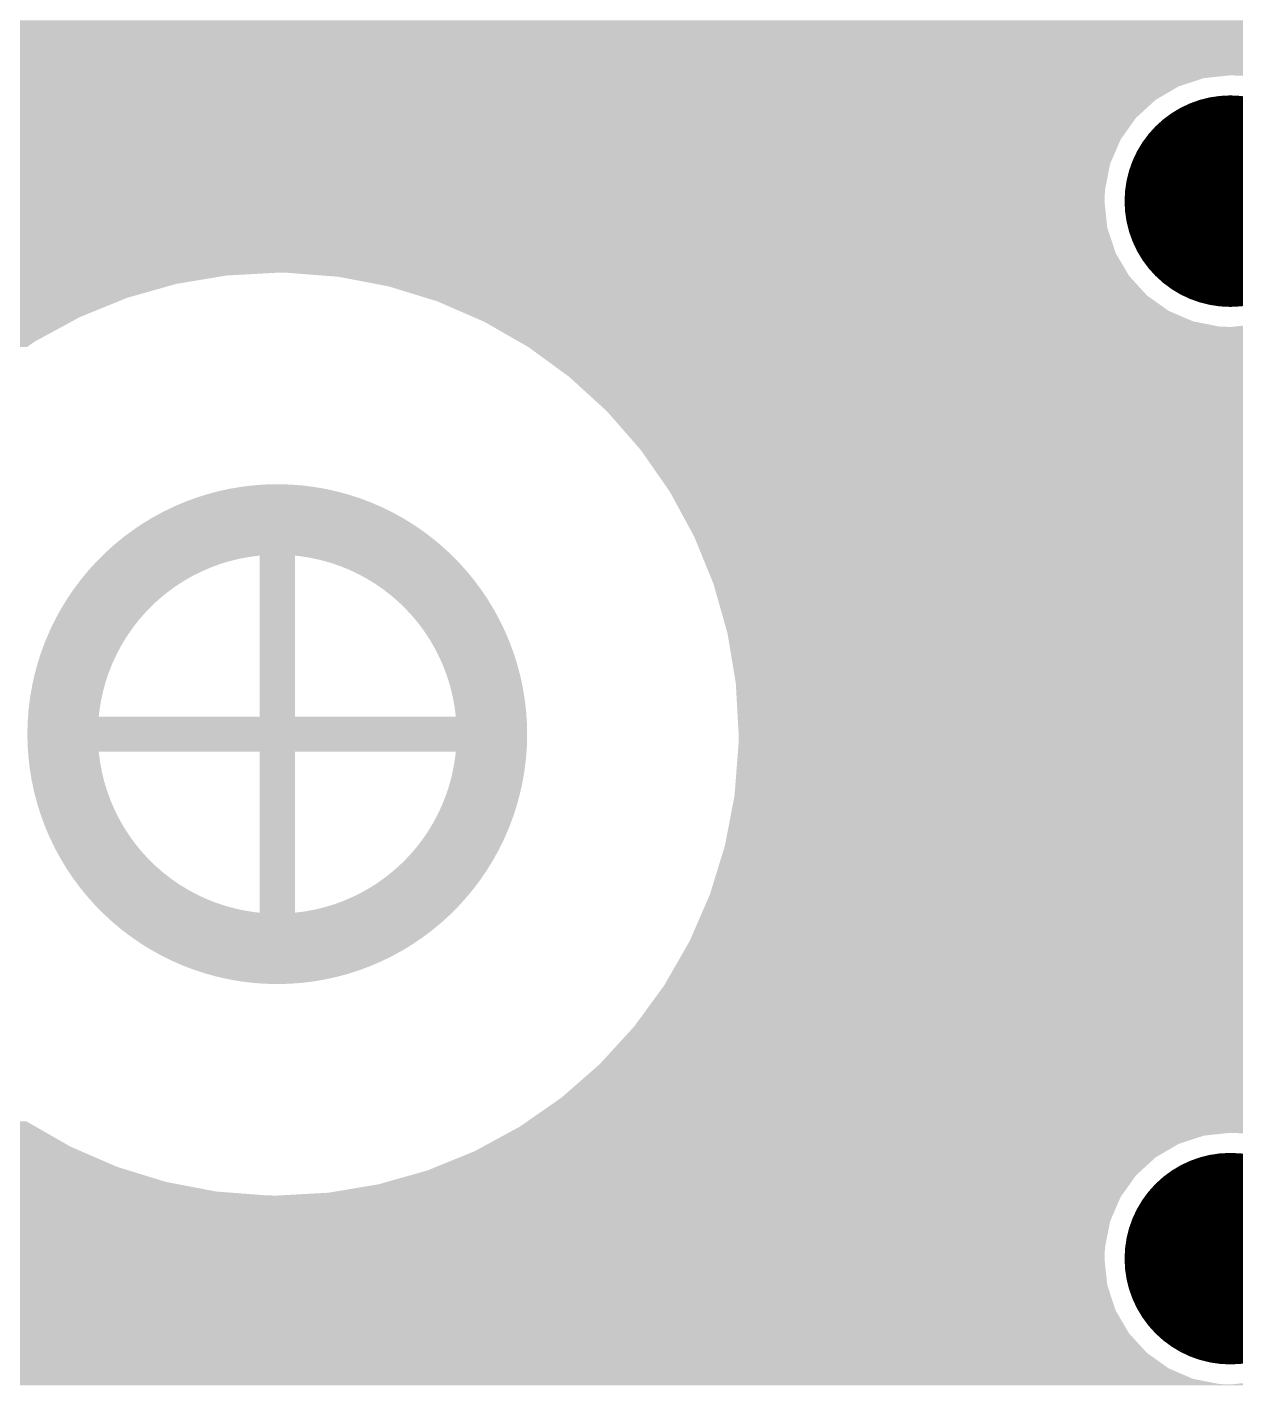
# Model space of a CAD drawing. Extents: x 295 to 953, y 10 to 290.
# Drawn here: x 522.25 to 529.44, y 192.32 to 200.39 of the extents above; entities that cross this region are included whole.
import ezdxf

# ---------------------------------------------------------------- set-up
doc = ezdxf.new("R2010")
doc.units = 0
doc.header["$LTSCALE"] = 5
doc.header["$MEASUREMENT"] = 0
doc.layers.get('0').update_dxf_attribs({"linetype": 'CONTINUOUS', "lineweight": 25})

msp = doc.modelspace()

# ---------------------------------------------------------------- linework, layer by layer
at = {"const_width": 0.6286}
for points in [[(529.0896, 199.3557, 1), (529.7183, 199.3557, 1)], [(529.0896, 193.0692, 1), (529.7183, 193.0692, 1)]]:
    msp.add_lwpolyline(points, format="xyb", close=True, dxfattribs=at)
for points in [[(509.0415, 200.3501), (509.178, 200.43), (553.9288, 200.3501), (553.9025, 200.43)], [(508.9057, 200.3055), (509.0415, 200.3501), (553.9434, 200.3055), (553.9288, 200.3501)], [(504.2747, 200.169), (504.2747, 200.284), (554.0233, 200.169), (553.956, 200.284)], [(508.734, 200.284), (508.8912, 200.3007), (553.956, 200.284), (553.9462, 200.3007)], [(508.8912, 200.3007), (508.9057, 200.3055), (553.9462, 200.3007), (553.9434, 200.3055)], [(504.2747, 200.1038), (504.2747, 200.169), (554.083, 200.1038), (554.0233, 200.169)], [(514.617, 200.1009), (514.5511, 200.1038), (529.3766, 200.1009), (529.404, 200.1038)], [(514.6872, 200.0871), (514.617, 200.1009), (529.2467, 200.0871), (529.3766, 200.1009)], [(514.7721, 200.0704), (514.6872, 200.0871), (529.1959, 200.0704), (529.2467, 200.0871)], [(529.4699, 200.1009), (529.404, 200.1038), (554.0857, 200.1009), (554.083, 200.1038)], [(514.8482, 200.0377), (514.7721, 200.0704), (529.0965, 200.0377), (529.1959, 200.0704)], [(514.9174, 200.0079), (514.8482, 200.0377), (529.0457, 200.0079), (529.0965, 200.0377)], [(514.988, 199.9578), (514.9174, 200.0079), (528.96, 199.9578), (529.0457, 200.0079)], [(515.0464, 199.9163), (514.988, 199.9578), (528.9147, 199.9163), (528.96, 199.9578)], [(515.1062, 199.851), (515.0464, 199.9163), (528.8433, 199.851), (528.9147, 199.9163)], [(515.1532, 199.7997), (515.1062, 199.851), (528.8069, 199.7997), (528.8433, 199.851)], [(515.1986, 199.722), (515.1532, 199.7997), (528.7517, 199.722), (528.8069, 199.7997)], [(515.233, 199.6632), (515.1986, 199.722), (528.7264, 199.6632), (528.7517, 199.722)], [(515.2615, 199.5767), (515.233, 199.6632), (528.6893, 199.5767), (528.7264, 199.6632)], [(515.2824, 199.5129), (515.2615, 199.5767), (528.6767, 199.5129), (528.6893, 199.5767)], [(515.2922, 199.4216), (515.2824, 199.5129), (528.6588, 199.4216), (528.6767, 199.5129)], [(515.2992, 199.3557), (515.2922, 199.4216), (528.6559, 199.3557), (528.6588, 199.4216)], [(515.2963, 199.2898), (515.2992, 199.3557), (528.6629, 199.2898), (528.6559, 199.3557)], [(515.2783, 199.1984), (515.2963, 199.2898), (528.6726, 199.1984), (528.6629, 199.2898)], [(515.2658, 199.1346), (515.2783, 199.1984), (528.6936, 199.1346), (528.6726, 199.1984)], [(515.2286, 199.0482), (515.2658, 199.1346), (528.722, 199.0482), (528.6936, 199.1346)], [(515.2033, 198.9893), (515.2286, 199.0482), (528.7565, 198.9893), (528.722, 199.0482)], [(515.1614, 198.9303), (515.2033, 198.9893), (528.791, 198.9303), (528.7565, 198.9893)], [(515.1139, 198.8635), (515.1495, 198.9135), (523.1361, 198.8635), (523.4351, 198.9135)], [(515.1495, 198.9135), (515.1614, 198.9303), (523.4351, 198.9135), (523.7377, 198.9303)], [(523.8002, 198.9296), (523.7377, 198.9303), (528.7914, 198.9296), (528.791, 198.9303)], [(524.029, 198.9117), (523.8002, 198.9296), (528.8019, 198.9117), (528.7914, 198.9296)], [(524.1025, 198.9059), (524.029, 198.9117), (528.8072, 198.9059), (528.8019, 198.9117)], [(524.4002, 198.8491), (524.1025, 198.9059), (528.8592, 198.8491), (528.8072, 198.9059)], [(515.0247, 198.7808), (515.1117, 198.8604), (522.8444, 198.7808), (523.1251, 198.8604)], [(515.1117, 198.8604), (515.1139, 198.8635), (523.1251, 198.8604), (523.1361, 198.8635)], [(524.5755, 198.795), (524.4002, 198.8491), (528.9087, 198.795), (528.8592, 198.8491)], [(524.6899, 198.7597), (524.5755, 198.795), (528.9584, 198.7597), (528.9087, 198.795)], [(514.8586, 198.6737), (514.9951, 198.7536), (522.5818, 198.6737), (522.7778, 198.7536)], [(514.9951, 198.7536), (515.0247, 198.7808), (522.7778, 198.7536), (522.8444, 198.7808)], [(524.8195, 198.7034), (524.6899, 198.7597), (529.0376, 198.7034), (528.9584, 198.7597)], [(514.7083, 198.6243), (514.8362, 198.6663), (522.4863, 198.6243), (522.5637, 198.6663)], [(514.8362, 198.6663), (514.8586, 198.6737), (522.5637, 198.6663), (522.5818, 198.6737)], [(524.9632, 198.641), (524.8195, 198.7034), (529.1829, 198.641), (529.0376, 198.7034)], [(524.968, 198.639), (524.9632, 198.641), (529.1933, 198.639), (529.1829, 198.641)], [(525.0176, 198.6105), (524.968, 198.639), (529.3381, 198.6105), (529.1933, 198.639)], [(510.2108, 198.5217), (510.0608, 198.6076), (522.2973, 198.5217), (522.4555, 198.6076)], [(514.5511, 198.6076), (514.7083, 198.6243), (522.4555, 198.6076), (522.4863, 198.6243)], [(525.0227, 198.6076), (525.0176, 198.6105), (529.404, 198.6076), (529.3381, 198.6105)], [(525.2234, 198.4926), (525.0227, 198.6076), (535.1638, 198.4926), (535.0965, 198.6076)], [(529.404, 198.6076), (529.5612, 198.6243), (535.0965, 198.6076), (535.0867, 198.6243)], [(510.2691, 198.4882), (510.2108, 198.5217), (522.2493, 198.4882), (522.2973, 198.5217)], [(525.231, 198.4882), (525.2234, 198.4926), (535.1678, 198.4882), (535.1638, 198.4926)], [(525.3847, 198.3759), (525.231, 198.4882), (535.2706, 198.3759), (535.1678, 198.4882)], [(525.4758, 198.3094), (525.3847, 198.3759), (535.3643, 198.3094), (535.2706, 198.3759)], [(525.5031, 198.2843), (525.4758, 198.3094), (535.3995, 198.2843), (535.3643, 198.3094)], [(525.5713, 198.2219), (525.5031, 198.2843), (535.5448, 198.2219), (535.3995, 198.2843)], [(525.6046, 198.1914), (525.5713, 198.2219), (535.7, 198.1914), (535.5448, 198.2219)], [(525.6078, 198.1885), (525.6046, 198.1914), (535.7659, 198.1885), (535.7, 198.1914)], [(525.6993, 198.1047), (525.6078, 198.1885), (550.6523, 198.1047), (550.6032, 198.1885)], [(525.7266, 198.0735), (525.6993, 198.1047), (550.6705, 198.0735), (550.6523, 198.1047)], [(525.8286, 197.9568), (525.7266, 198.0735), (550.7773, 197.9568), (550.6705, 198.0735)], [(525.8989, 197.8765), (525.8286, 197.9568), (550.8904, 197.8765), (550.7773, 197.9568)], [(525.9068, 197.8652), (525.8989, 197.8765), (550.9062, 197.8652), (550.8904, 197.8765)], [(525.9502, 197.8028), (525.9068, 197.8652), (551.0515, 197.8028), (550.9062, 197.8652)], [(525.9715, 197.7723), (525.9502, 197.8028), (551.2067, 197.7723), (551.0515, 197.8028)], [(525.9735, 197.7694), (525.9715, 197.7723), (551.2726, 197.7694), (551.2067, 197.7723)], [(526.0247, 197.6959), (525.9735, 197.7694), (554.3005, 197.6959), (554.3587, 197.7694)], [(523.5267, 197.6579), (523.5892, 197.6654), (523.9472, 197.6579), (523.8879, 197.6654)], [(523.5892, 197.6654), (523.5968, 197.6663), (523.8879, 197.6654), (523.8762, 197.6663)], [(523.5968, 197.6663), (523.6606, 197.6709), (523.8762, 197.6663), (523.8175, 197.6709)], [(523.6606, 197.6709), (523.6672, 197.6713), (523.8175, 197.6709), (523.8019, 197.6713)], [(523.6672, 197.6713), (523.7365, 197.673), (523.8019, 197.6713), (523.747, 197.673)], [(523.7365, 197.673), (523.7377, 197.673), (523.747, 197.673), (523.7377, 197.673)], [(526.0721, 197.6277), (526.0247, 197.6959), (554.2685, 197.6277), (554.3005, 197.6959)], [(523.1866, 197.567), (523.2446, 197.5886), (524.2884, 197.567), (524.2315, 197.5886)], [(523.2446, 197.5886), (523.2527, 197.5916), (524.2315, 197.5886), (524.2221, 197.5916)], [(523.2527, 197.5916), (523.3118, 197.6104), (524.2221, 197.5916), (524.1643, 197.6104)], [(523.3118, 197.6104), (523.32, 197.6131), (524.1643, 197.6104), (524.1548, 197.6131)], [(523.32, 197.6131), (523.3799, 197.6291), (524.1548, 197.6131), (524.0963, 197.6291)], [(523.3799, 197.6291), (523.3882, 197.6313), (524.0963, 197.6291), (524.0865, 197.6313)], [(523.3882, 197.6313), (523.449, 197.6445), (524.0865, 197.6313), (524.0274, 197.6445)], [(523.449, 197.6445), (523.4571, 197.6463), (524.0274, 197.6445), (524.0172, 197.6463)], [(523.4571, 197.6463), (523.5188, 197.6566), (524.0172, 197.6463), (523.9579, 197.6566)], [(523.5188, 197.6566), (523.5267, 197.6579), (523.9579, 197.6566), (523.9472, 197.6579)], [(526.1064, 197.5647), (526.0721, 197.6277), (554.2389, 197.5647), (554.2685, 197.6277)], [(522.9962, 197.4747), (523.0504, 197.5042), (524.4789, 197.4747), (524.4255, 197.5042)], [(523.0504, 197.5042), (523.0582, 197.5085), (524.4255, 197.5042), (524.4169, 197.5085)], [(523.0582, 197.5085), (523.1138, 197.5354), (524.4169, 197.5085), (524.3622, 197.5354)], [(523.1138, 197.5354), (523.1217, 197.5393), (524.3622, 197.5354), (524.3533, 197.5393)], [(523.1217, 197.5393), (523.1785, 197.5635), (524.3533, 197.5393), (524.2974, 197.5635)], [(523.1785, 197.5635), (523.1866, 197.567), (524.2974, 197.5635), (524.2884, 197.567)], [(526.1834, 197.4228), (526.1064, 197.5647), (554.209, 197.4228), (554.2389, 197.5647)], [(522.8774, 197.3986), (522.9285, 197.4331), (524.5977, 197.3986), (524.5473, 197.4331)], [(522.9285, 197.4331), (522.9359, 197.4381), (524.5473, 197.4331), (524.5392, 197.4381)], [(522.9359, 197.4381), (522.9886, 197.4701), (524.5392, 197.4381), (524.4872, 197.4701)], [(522.9886, 197.4701), (522.9962, 197.4747), (524.4872, 197.4701), (524.4789, 197.4747)], [(526.2148, 197.365), (526.1834, 197.4228), (554.2063, 197.365), (554.209, 197.4228)], [(522.7664, 197.3115), (522.8139, 197.3506), (524.7088, 197.3115), (524.6618, 197.3506)], [(522.8139, 197.3506), (522.8209, 197.3563), (524.6618, 197.3506), (524.6543, 197.3563)], [(522.8209, 197.3563), (522.8702, 197.3932), (524.6543, 197.3563), (524.6056, 197.3932)], [(522.8702, 197.3932), (522.8774, 197.3986), (524.6056, 197.3932), (524.5977, 197.3986)], [(526.2168, 197.3613), (526.2148, 197.365), (554.2063, 197.3613), (554.2063, 197.365)], [(526.3312, 197.0806), (526.2168, 197.3613), (554.2063, 197.0806), (554.2063, 197.3613)], [(522.6987, 197.2487), (522.7077, 197.2577), (524.7769, 197.2487), (524.768, 197.2577)], [(522.7077, 197.2577), (522.7141, 197.2641), (524.768, 197.2577), (524.7611, 197.2641)], [(522.7141, 197.2641), (522.7597, 197.3054), (524.7611, 197.2641), (524.716, 197.3054)], [(522.7597, 197.3054), (522.7664, 197.3115), (524.716, 197.3054), (524.7088, 197.3115)], [(522.6166, 197.1621), (522.6313, 197.1783), (523.3058, 197.1621), (523.3434, 197.1783)], [(522.6313, 197.1783), (522.6501, 197.1989), (523.3434, 197.1783), (523.3995, 197.1989)], [(522.6501, 197.1989), (522.6641, 197.2143), (523.3995, 197.1989), (523.4503, 197.2143)], [(522.6641, 197.2143), (522.6661, 197.2162), (523.4503, 197.2143), (523.4567, 197.2162)], [(522.6661, 197.2162), (522.6803, 197.2303), (523.4567, 197.2162), (523.5148, 197.2303)], [(522.6803, 197.2303), (522.6911, 197.2412), (523.5148, 197.2303), (523.5736, 197.2412)], [(522.6911, 197.2412), (522.6987, 197.2487), (523.5736, 197.2412), (523.633, 197.2487)], [(523.633, 196.2921), (523.633, 197.2487), (523.8425, 196.2921), (523.8425, 197.2487)], [(523.8726, 197.2453), (523.8425, 197.2487), (524.7803, 197.2453), (524.7769, 197.2487)], [(523.9317, 197.2361), (523.8726, 197.2453), (524.7894, 197.2361), (524.7803, 197.2453)], [(523.9901, 197.2236), (523.9317, 197.2361), (524.8018, 197.2236), (524.7894, 197.2361)], [(524.0478, 197.2078), (523.9901, 197.2236), (524.8175, 197.2078), (524.8018, 197.2236)], [(524.0486, 197.2076), (524.0478, 197.2078), (524.8177, 197.2076), (524.8175, 197.2078)], [(524.1045, 197.1888), (524.0486, 197.2076), (524.8346, 197.1888), (524.8177, 197.2076)], [(524.1601, 197.1667), (524.1045, 197.1888), (524.8545, 197.1667), (524.8346, 197.1888)], [(522.54, 197.0658), (522.5644, 197.0983), (523.1328, 197.0658), (523.183, 197.0983)], [(522.5644, 197.0983), (522.5715, 197.1078), (523.183, 197.0983), (523.1996, 197.1078)], [(522.5715, 197.1078), (522.5883, 197.128), (523.1996, 197.1078), (523.235, 197.128)], [(522.5883, 197.128), (522.6104, 197.1547), (523.235, 197.128), (523.2885, 197.1547)], [(522.6104, 197.1547), (522.6166, 197.1621), (523.2885, 197.1547), (523.3058, 197.1621)], [(524.185, 197.1551), (524.1601, 197.1667), (524.8649, 197.1551), (524.8545, 197.1667)], [(524.2143, 197.1415), (524.185, 197.1551), (524.8761, 197.1415), (524.8649, 197.1551)], [(524.267, 197.1133), (524.2143, 197.1415), (524.8992, 197.1133), (524.8761, 197.1415)], [(524.288, 197.1005), (524.267, 197.1133), (524.9096, 197.1005), (524.8992, 197.1133)], [(524.3181, 197.0822), (524.288, 197.1005), (524.9232, 197.0822), (524.9096, 197.1005)], [(522.4895, 196.993), (522.515, 197.0305), (523.0388, 196.993), (523.0846, 197.0305)], [(522.515, 197.0305), (522.5291, 197.0514), (523.0846, 197.0305), (523.1131, 197.0514)], [(522.5291, 197.0514), (522.54, 197.0658), (523.1131, 197.0514), (523.1328, 197.0658)], [(524.3673, 197.0483), (524.3181, 197.0822), (524.9484, 197.0483), (524.9232, 197.0822)], [(524.373, 197.0438), (524.3673, 197.0483), (524.9517, 197.0438), (524.9484, 197.0483)], [(524.4146, 197.0116), (524.373, 197.0438), (524.9733, 197.0116), (524.9517, 197.0438)], [(526.414, 196.789), (526.3312, 197.0806), (554.2063, 196.789), (554.2063, 197.0806)], [(522.4397, 196.9093), (522.4526, 196.9328), (522.9526, 196.9093), (522.9755, 196.9328)], [(522.4526, 196.9328), (522.4644, 196.9521), (522.9755, 196.9328), (522.9943, 196.9521)], [(522.4644, 196.9521), (522.4892, 196.9926), (522.9943, 196.9521), (523.0383, 196.9926)], [(522.4892, 196.9926), (522.4895, 196.993), (523.0383, 196.9926), (523.0388, 196.993)], [(524.445, 196.9852), (524.4146, 197.0116), (524.991, 196.9852), (524.9733, 197.0116)], [(524.4597, 196.9724), (524.445, 196.9852), (524.9987, 196.9724), (524.991, 196.9852)], [(524.5026, 196.9307), (524.4597, 196.9724), (525.0239, 196.9307), (524.9987, 196.9724)], [(522.3923, 196.8169), (522.4153, 196.8641), (522.8768, 196.8169), (522.9134, 196.8641)], [(522.4153, 196.8641), (522.4187, 196.8709), (522.9134, 196.8641), (522.9193, 196.8709)], [(522.4187, 196.8709), (522.4397, 196.9093), (522.9193, 196.8709), (522.9526, 196.9093)], [(524.508, 196.9248), (524.5026, 196.9307), (525.0275, 196.9248), (525.0239, 196.9307)], [(524.543, 196.8867), (524.508, 196.9248), (525.0481, 196.8867), (525.0275, 196.9248)], [(524.5627, 196.8627), (524.543, 196.8867), (525.061, 196.8627), (525.0481, 196.8867)], [(524.581, 196.8405), (524.5627, 196.8627), (525.0717, 196.8405), (525.061, 196.8627)], [(522.3705, 196.7676), (522.3877, 196.8075), (522.8428, 196.7676), (522.8703, 196.8075)], [(522.3877, 196.8075), (522.3923, 196.8169), (522.8703, 196.8075), (522.8768, 196.8169)], [(524.6112, 196.7991), (524.581, 196.8405), (525.0916, 196.7991), (525.0717, 196.8405)], [(524.6162, 196.7922), (524.6112, 196.7991), (525.0946, 196.7922), (525.0916, 196.7991)], [(524.6488, 196.742), (524.6162, 196.7922), (525.1158, 196.742), (525.0946, 196.7922)], [(526.464, 196.49), (526.414, 196.789), (554.2063, 196.49), (554.2063, 196.789)], [(522.3349, 196.6766), (522.3499, 196.7166), (522.7904, 196.6766), (522.8117, 196.7166)], [(522.3499, 196.7166), (522.3598, 196.7427), (522.8117, 196.7166), (522.8277, 196.7427)], [(522.3598, 196.7427), (522.3705, 196.7676), (522.8277, 196.7427), (522.8428, 196.7676)], [(524.6532, 196.7341), (524.6488, 196.742), (525.1191, 196.7341), (525.1158, 196.742)], [(524.6784, 196.6901), (524.6532, 196.7341), (525.1354, 196.6901), (525.1191, 196.7341)], [(522.3133, 196.6096), (522.3308, 196.6638), (522.7583, 196.6096), (522.7835, 196.6638)], [(522.3308, 196.6638), (522.3349, 196.6766), (522.7835, 196.6638), (522.7904, 196.6766)], [(524.6895, 196.6679), (524.6784, 196.6901), (525.1436, 196.6679), (525.1354, 196.6901)], [(524.7051, 196.6366), (524.6895, 196.6679), (525.1535, 196.6366), (525.1436, 196.6679)], [(524.7206, 196.6006), (524.7051, 196.6366), (525.1648, 196.6006), (525.1535, 196.6366)], [(522.2851, 196.4974), (522.2948, 196.5414), (522.7172, 196.4974), (522.7319, 196.5414)], [(522.2948, 196.5414), (522.2983, 196.5541), (522.7319, 196.5414), (522.7362, 196.5541)], [(522.2983, 196.5541), (522.3133, 196.6095), (522.7362, 196.5541), (522.7582, 196.6095)], [(522.3133, 196.6095), (522.3133, 196.6096), (522.7582, 196.6095), (522.7583, 196.6096)], [(524.7288, 196.5817), (524.7206, 196.6006), (525.1698, 196.5817), (525.1648, 196.6006)], [(524.7468, 196.5324), (524.7288, 196.5817), (525.1828, 196.5324), (525.1698, 196.5817)], [(524.7493, 196.5255), (524.7468, 196.5324), (525.1843, 196.5255), (525.1828, 196.5324)], [(522.2741, 196.4397), (522.2797, 196.4724), (522.7014, 196.4397), (522.7104, 196.4724)], [(522.2797, 196.4724), (522.2851, 196.4974), (522.7104, 196.4724), (522.7172, 196.4974)], [(524.7667, 196.4683), (524.7493, 196.5255), (525.1965, 196.4683), (525.1843, 196.5255)], [(524.7679, 196.4634), (524.7667, 196.4683), (525.1976, 196.4634), (525.1965, 196.4683)], [(524.7808, 196.4102), (524.7679, 196.4634), (525.2063, 196.4102), (525.1976, 196.4634)], [(526.4808, 196.1873), (526.464, 196.49), (554.2063, 196.1873), (554.2063, 196.49)], [(522.2592, 196.3328), (522.2651, 196.3812), (522.6814, 196.3328), (522.6889, 196.3812)], [(522.2651, 196.3812), (522.2678, 196.4029), (522.6889, 196.3812), (522.6935, 196.4029)], [(522.2678, 196.4029), (522.2741, 196.4397), (522.6935, 196.4029), (522.7014, 196.4397)], [(524.7838, 196.3937), (524.7808, 196.4102), (525.209, 196.3937), (525.2063, 196.4102)], [(524.7917, 196.3514), (524.7838, 196.3937), (525.214, 196.3514), (525.209, 196.3937)], [(522.2539, 196.2624), (522.2561, 196.2921), (525.2214, 196.2624), (525.2193, 196.2921)], [(522.2561, 196.2921), (522.2584, 196.3221), (522.6763, 196.2921), (522.6797, 196.3221)], [(522.2584, 196.3221), (522.2592, 196.3328), (522.6797, 196.3221), (522.6814, 196.3328)], [(524.7952, 196.3236), (524.7917, 196.3514), (525.2172, 196.3236), (525.214, 196.3514)], [(524.7992, 196.2921), (524.7952, 196.3236), (525.2193, 196.2921), (525.2172, 196.3236)], [(522.252, 196.1919), (522.2537, 196.2532), (525.2233, 196.1919), (525.222, 196.2532)], [(522.2537, 196.2532), (522.2539, 196.2624), (525.222, 196.2532), (525.2214, 196.2624)], [(522.2522, 196.1827), (522.252, 196.1919), (525.2234, 196.1827), (525.2233, 196.1919)], [(522.2535, 196.1213), (522.2522, 196.1827), (525.2218, 196.1213), (525.2234, 196.1827)], [(526.48, 196.1248), (526.4808, 196.1873), (554.2063, 196.1248), (554.2063, 196.1873)], [(522.2541, 196.1121), (522.2535, 196.1213), (525.2215, 196.1121), (525.2218, 196.1213)], [(522.2562, 196.0825), (522.2541, 196.1121), (525.2193, 196.0825), (525.2215, 196.1121)], [(522.2583, 196.0509), (522.2562, 196.0825), (522.6803, 196.0509), (522.6763, 196.0825)], [(522.2615, 196.0232), (522.2583, 196.0509), (522.6838, 196.0232), (522.6803, 196.0509)], [(523.633, 195.1258), (523.633, 196.0825), (523.8425, 195.1258), (523.8425, 196.0825)], [(524.7941, 196.0418), (524.7958, 196.0524), (525.2163, 196.0418), (525.2171, 196.0524)], [(524.7958, 196.0524), (524.7992, 196.0825), (525.2171, 196.0524), (525.2193, 196.0825)], [(526.4564, 195.8226), (526.48, 196.1248), (554.2063, 195.8226), (554.2063, 196.1248)], [(522.2664, 195.9808), (522.2615, 196.0232), (522.6917, 195.9808), (522.6838, 196.0232)], [(522.2692, 195.9644), (522.2664, 195.9808), (522.6947, 195.9644), (522.6917, 195.9808)], [(522.2779, 195.9112), (522.2692, 195.9644), (522.7076, 195.9112), (522.6947, 195.9644)], [(524.7741, 195.9349), (524.7819, 195.9717), (525.2014, 195.9349), (525.2077, 195.9717)], [(524.7819, 195.9717), (524.7866, 195.9934), (525.2077, 195.9717), (525.2104, 195.9934)], [(524.7866, 195.9934), (524.7941, 196.0418), (525.2104, 195.9934), (525.2163, 196.0418)], [(522.279, 195.9063), (522.2779, 195.9112), (522.7088, 195.9063), (522.7076, 195.9112)], [(522.2912, 195.8491), (522.279, 195.9063), (522.7262, 195.8491), (522.7088, 195.9063)], [(524.7583, 195.8772), (524.7651, 195.9021), (525.1903, 195.8772), (525.1958, 195.9021)], [(524.7651, 195.9021), (524.7741, 195.9349), (525.1958, 195.9021), (525.2014, 195.9349)], [(522.2927, 195.8422), (522.2912, 195.8491), (522.7287, 195.8422), (522.7262, 195.8491)], [(522.3057, 195.7929), (522.2927, 195.8422), (522.7467, 195.7929), (522.7287, 195.8422)], [(524.7172, 195.7651), (524.7393, 195.8205), (525.1622, 195.7651), (525.1772, 195.8205)], [(524.7393, 195.8205), (524.7436, 195.8332), (525.1772, 195.8205), (525.1806, 195.8332)], [(524.7436, 195.8332), (524.7583, 195.8772), (525.1806, 195.8332), (525.1903, 195.8772)], [(526.3995, 195.5248), (526.4564, 195.8226), (554.2063, 195.5248), (554.2063, 195.8226)], [(522.3107, 195.7739), (522.3057, 195.7929), (522.7549, 195.7739), (522.7467, 195.7929)], [(522.322, 195.738), (522.3107, 195.7739), (522.7704, 195.738), (522.7549, 195.7739)], [(522.3319, 195.7066), (522.322, 195.738), (522.786, 195.7066), (522.7704, 195.738)], [(524.692, 195.7107), (524.7172, 195.765), (525.1447, 195.7107), (525.1621, 195.765)], [(524.7172, 195.765), (524.7172, 195.7651), (525.1621, 195.765), (525.1622, 195.7651)], [(522.3401, 195.6845), (522.3319, 195.7066), (522.7971, 195.6845), (522.786, 195.7066)], [(522.3563, 195.6404), (522.3401, 195.6845), (522.8222, 195.6404), (522.7971, 195.6845)], [(524.6478, 195.6319), (524.6638, 195.658), (525.1157, 195.6319), (525.1255, 195.658)], [(524.6638, 195.658), (524.6851, 195.6979), (525.1255, 195.658), (525.1405, 195.6979)], [(524.6851, 195.6979), (524.692, 195.7107), (525.1405, 195.6979), (525.1447, 195.7107)], [(522.3597, 195.6326), (522.3563, 195.6404), (522.8267, 195.6326), (522.8222, 195.6404)], [(522.3809, 195.5824), (522.3597, 195.6326), (522.8592, 195.5824), (522.8267, 195.6326)], [(522.3839, 195.5754), (522.3809, 195.5824), (522.8643, 195.5754), (522.8592, 195.5824)], [(522.4037, 195.5341), (522.3839, 195.5754), (522.8945, 195.5341), (522.8643, 195.5754)], [(524.5987, 195.5577), (524.6052, 195.5671), (525.0832, 195.5577), (525.0878, 195.5671)], [(524.6052, 195.5671), (524.6326, 195.6069), (525.0878, 195.5671), (525.105, 195.6069)], [(524.6326, 195.6069), (524.6478, 195.6319), (525.105, 195.6069), (525.1157, 195.6319)], [(522.4145, 195.5118), (522.4037, 195.5341), (522.9128, 195.5118), (522.8945, 195.5341)], [(522.4274, 195.4879), (522.4145, 195.5118), (522.9324, 195.4879), (522.9128, 195.5118)], [(522.448, 195.4498), (522.4274, 195.4879), (522.9675, 195.4498), (522.9324, 195.4879)], [(524.5229, 195.4653), (524.5562, 195.5036), (525.0358, 195.4653), (525.0568, 195.5036)], [(524.5562, 195.5036), (524.5621, 195.5104), (525.0568, 195.5036), (525.0601, 195.5104)], [(524.5621, 195.5104), (524.5987, 195.5577), (525.0601, 195.5104), (525.0832, 195.5577)], [(526.3848, 195.477), (526.3899, 195.4937), (535.6086, 195.477), (535.7659, 195.4937)], [(526.3899, 195.4937), (526.3995, 195.5248), (554.2063, 195.4937), (554.2063, 195.5248)], [(522.4516, 195.4439), (522.448, 195.4498), (522.9729, 195.4439), (522.9675, 195.4498)], [(522.4768, 195.4022), (522.4516, 195.4439), (523.0158, 195.4022), (522.9729, 195.4439)], [(522.4845, 195.3894), (522.4768, 195.4022), (523.0305, 195.3894), (523.0158, 195.4022)], [(524.4371, 195.382), (524.4812, 195.4225), (524.9863, 195.382), (525.011, 195.4225)], [(524.4812, 195.4225), (524.5, 195.4418), (525.011, 195.4225), (525.0229, 195.4418)], [(524.5, 195.4418), (524.5229, 195.4653), (525.0229, 195.4418), (525.0358, 195.4653)], [(526.3449, 195.3477), (526.3695, 195.4276), (535.3219, 195.3477), (535.4584, 195.4276)], [(526.3695, 195.4276), (526.3848, 195.477), (535.4584, 195.4276), (535.6086, 195.477)], [(522.5022, 195.3629), (522.4845, 195.3894), (523.0609, 195.3629), (523.0305, 195.3894)], [(522.5238, 195.3307), (522.5022, 195.3629), (523.1025, 195.3307), (523.0609, 195.3629)], [(522.5271, 195.3263), (522.5238, 195.3307), (523.1082, 195.3263), (523.1025, 195.3307)], [(522.5523, 195.2924), (522.5271, 195.3263), (523.1574, 195.2924), (523.1082, 195.3263)], [(524.3426, 195.3088), (524.3624, 195.3232), (524.9355, 195.3088), (524.9463, 195.3232)], [(524.3624, 195.3232), (524.3909, 195.3441), (524.9463, 195.3232), (524.9605, 195.3441)], [(524.3909, 195.3441), (524.4366, 195.3816), (524.9605, 195.3441), (524.986, 195.3816)], [(524.4366, 195.3816), (524.4371, 195.382), (524.986, 195.3816), (524.9863, 195.382)], [(526.312, 195.2409), (526.3449, 195.3477), (535.2053, 195.2409), (535.3219, 195.3477)], [(522.5658, 195.2741), (522.5523, 195.2924), (523.1875, 195.2741), (523.1574, 195.2924)], [(522.5763, 195.2613), (522.5658, 195.2741), (523.2085, 195.2613), (523.1875, 195.2741)], [(522.5994, 195.2331), (522.5763, 195.2613), (523.2612, 195.2331), (523.2085, 195.2613)], [(524.187, 195.2199), (524.2405, 195.2466), (524.8651, 195.2199), (524.8872, 195.2466)], [(524.2405, 195.2466), (524.2759, 195.2668), (524.8872, 195.2466), (524.9039, 195.2668)], [(524.2759, 195.2668), (524.2925, 195.2763), (524.9039, 195.2668), (524.9111, 195.2763)], [(524.2925, 195.2763), (524.3426, 195.3088), (524.9111, 195.2763), (524.9355, 195.3088)], [(526.3102, 195.2351), (526.312, 195.2409), (535.2012, 195.2351), (535.2053, 195.2409)], [(522.6105, 195.2194), (522.5994, 195.2331), (523.2905, 195.2194), (523.2612, 195.2331)], [(522.621, 195.2079), (522.6105, 195.2194), (523.3154, 195.2079), (523.2905, 195.2194)], [(522.6409, 195.1857), (522.621, 195.2079), (523.371, 195.1857), (523.3154, 195.2079)], [(522.6578, 195.167), (522.6409, 195.1857), (523.4269, 195.167), (523.371, 195.1857)], [(522.658, 195.1667), (522.6578, 195.167), (523.4277, 195.1667), (523.4269, 195.167)], [(522.6736, 195.151), (522.658, 195.1667), (523.4853, 195.151), (523.4277, 195.1667)], [(523.9606, 195.1442), (524.0187, 195.1584), (524.7952, 195.1442), (524.8094, 195.1584)], [(524.0187, 195.1584), (524.0252, 195.1603), (524.8094, 195.1584), (524.8114, 195.1603)], [(524.0252, 195.1603), (524.076, 195.1757), (524.8114, 195.1603), (524.8254, 195.1757)], [(524.076, 195.1757), (524.1321, 195.1963), (524.8254, 195.1757), (524.8441, 195.1963)], [(524.1321, 195.1963), (524.1697, 195.2125), (524.8441, 195.1963), (524.8589, 195.2125)], [(524.1697, 195.2125), (524.187, 195.2199), (524.8589, 195.2125), (524.8651, 195.2199)], [(526.2567, 195.1119), (526.3102, 195.2351), (535.1137, 195.1119), (535.2012, 195.2351)], [(522.686, 195.1385), (522.6736, 195.151), (523.5438, 195.1385), (523.4853, 195.151)], [(522.6952, 195.1292), (522.686, 195.1385), (523.6029, 195.1292), (523.5438, 195.1385)], [(522.6986, 195.1258), (522.6952, 195.1292), (523.633, 195.1258), (523.6029, 195.1292)], [(522.7074, 195.1169), (522.6986, 195.1258), (524.7678, 195.1169), (524.7768, 195.1258)], [(522.7144, 195.1105), (522.7074, 195.1169), (524.7614, 195.1105), (524.7678, 195.1169)], [(522.7594, 195.0691), (522.7144, 195.1105), (524.7158, 195.0691), (524.7614, 195.1105)], [(523.8425, 195.1258), (523.9018, 195.1334), (524.7768, 195.1258), (524.7843, 195.1334)], [(523.9018, 195.1334), (523.9606, 195.1442), (524.7843, 195.1334), (524.7952, 195.1442)], [(526.1936, 194.9666), (526.2567, 195.1119), (535.0512, 194.9666), (535.1137, 195.1119)], [(522.7667, 195.0631), (522.7594, 195.0691), (524.7091, 195.0631), (524.7158, 195.0691)], [(522.8136, 195.0239), (522.7667, 195.0631), (524.6615, 195.0239), (524.7091, 195.0631)], [(522.8212, 195.0182), (522.8136, 195.0239), (524.6546, 195.0182), (524.6615, 195.0239)], [(522.8699, 194.9814), (522.8212, 195.0182), (524.6052, 194.9814), (524.6546, 195.0182)], [(522.8778, 194.976), (522.8699, 194.9814), (524.5981, 194.976), (524.6052, 194.9814)], [(522.9282, 194.9415), (522.8778, 194.976), (524.547, 194.9415), (524.5981, 194.976)], [(522.9363, 194.9365), (522.9282, 194.9415), (524.5396, 194.9365), (524.547, 194.9415)], [(522.9882, 194.9045), (522.9363, 194.9365), (524.4869, 194.9045), (524.5396, 194.9365)], [(526.106, 194.8115), (526.1894, 194.9571), (535.0207, 194.8115), (535.0493, 194.9571)], [(526.1894, 194.9571), (526.1936, 194.9666), (535.0493, 194.9571), (535.0512, 194.9666)], [(522.9966, 194.8999), (522.9882, 194.9045), (524.4793, 194.8999), (524.4869, 194.9045)], [(523.05, 194.8703), (522.9966, 194.8999), (524.4251, 194.8703), (524.4793, 194.8999)], [(523.0586, 194.8661), (523.05, 194.8703), (524.4173, 194.8661), (524.4251, 194.8703)], [(523.1133, 194.8392), (523.0586, 194.8661), (524.3617, 194.8392), (524.4173, 194.8661)], [(523.1222, 194.8353), (523.1133, 194.8392), (524.3538, 194.8353), (524.3617, 194.8392)], [(523.178, 194.811), (523.1222, 194.8353), (524.2969, 194.811), (524.3538, 194.8353)], [(523.1871, 194.8076), (523.178, 194.811), (524.2889, 194.8076), (524.2969, 194.811)], [(523.244, 194.786), (523.1871, 194.8076), (524.2309, 194.786), (524.2889, 194.8076)], [(523.2534, 194.783), (523.244, 194.786), (524.2227, 194.783), (524.2309, 194.786)], [(523.3111, 194.7641), (523.2534, 194.783), (524.1637, 194.7641), (524.2227, 194.783)], [(523.3207, 194.7615), (523.3111, 194.7641), (524.1555, 194.7615), (524.1637, 194.7641)], [(523.3792, 194.7455), (523.3207, 194.7615), (524.0955, 194.7455), (524.1555, 194.7615)], [(526.0682, 194.7456), (526.106, 194.8115), (535.0178, 194.7456), (535.0207, 194.8115)], [(523.389, 194.7433), (523.3792, 194.7455), (524.0873, 194.7433), (524.0955, 194.7455)], [(523.4481, 194.7301), (523.389, 194.7433), (524.0265, 194.7301), (524.0873, 194.7433)], [(523.4582, 194.7283), (523.4481, 194.7301), (524.0184, 194.7283), (524.0265, 194.7301)], [(523.5176, 194.718), (523.4582, 194.7283), (523.9567, 194.718), (524.0184, 194.7283)], [(523.5282, 194.7166), (523.5176, 194.718), (523.9488, 194.7166), (523.9567, 194.718)], [(523.5876, 194.7092), (523.5282, 194.7166), (523.8863, 194.7092), (523.9488, 194.7166)], [(523.5993, 194.7083), (523.5876, 194.7092), (523.8787, 194.7083), (523.8863, 194.7092)], [(523.658, 194.7037), (523.5993, 194.7083), (523.8149, 194.7037), (523.8787, 194.7083)], [(523.6736, 194.7033), (523.658, 194.7037), (523.8083, 194.7033), (523.8149, 194.7037)], [(523.7285, 194.7016), (523.6736, 194.7033), (523.739, 194.7016), (523.8083, 194.7033)], [(523.7377, 194.7016), (523.7285, 194.7016), (523.7377, 194.7016), (523.739, 194.7016)], [(525.9614, 194.5883), (526.0387, 194.6941), (535.0345, 194.5883), (535.0233, 194.6941)], [(526.0387, 194.6941), (526.0682, 194.7456), (535.0233, 194.6941), (535.0178, 194.7456)], [(525.8599, 194.4493), (525.9614, 194.5883), (535.0803, 194.4493), (535.0345, 194.5883)], [(525.7246, 194.3016), (525.8496, 194.4381), (535.1638, 194.3016), (535.0839, 194.4381)], [(525.8496, 194.4381), (525.8599, 194.4493), (535.0839, 194.4381), (535.0803, 194.4493)], [(525.6551, 194.2257), (525.7246, 194.3016), (535.2333, 194.2257), (535.1638, 194.3016)], [(525.6085, 194.1849), (525.6551, 194.2257), (535.2706, 194.1849), (535.2333, 194.2257)], [(525.5038, 194.0933), (525.6085, 194.1849), (535.3995, 194.0933), (535.2706, 194.1849)], [(525.427, 194.0261), (525.4324, 194.0309), (535.5692, 194.0261), (535.5448, 194.0309)], [(525.4324, 194.0309), (525.5038, 194.0933), (535.5448, 194.0309), (535.3995, 194.0933)], [(525.1782, 193.8529), (525.3858, 193.9975), (554.2063, 193.8529), (554.2063, 193.9975)], [(525.3858, 193.9975), (525.39, 194.0004), (535.7659, 193.9975), (535.7, 194.0004)], [(525.39, 194.0004), (525.427, 194.0261), (535.7, 194.0004), (535.5692, 194.0261)], [(510.2163, 193.8529), (510.2643, 193.8863), (522.3028, 193.8529), (522.2445, 193.8863)], [(510.1507, 193.8173), (510.2163, 193.8529), (522.365, 193.8173), (522.3028, 193.8529)], [(514.617, 193.8144), (514.5511, 193.8173), (522.3701, 193.8144), (522.365, 193.8173)], [(514.7721, 193.7839), (514.617, 193.8144), (522.4233, 193.7839), (522.3701, 193.8144)], [(524.9908, 193.7512), (525.0818, 193.8006), (529.0965, 193.7512), (529.2467, 193.8006)], [(525.0818, 193.8006), (525.1125, 193.8173), (529.2467, 193.8006), (529.404, 193.8173)], [(525.1125, 193.8173), (525.1782, 193.8529), (554.2063, 193.8173), (554.2063, 193.8529)], [(529.4699, 193.8144), (529.404, 193.8173), (554.2063, 193.8144), (554.2063, 193.8173)], [(514.8844, 193.7356), (514.7721, 193.7839), (522.5075, 193.7356), (522.4233, 193.7839)], [(514.9174, 193.7214), (514.8844, 193.7356), (522.5402, 193.7214), (522.5075, 193.7356)], [(515.0464, 193.6298), (514.9174, 193.7214), (522.7511, 193.6298), (522.5402, 193.7214)], [(524.8211, 193.6713), (524.9118, 193.7082), (528.96, 193.6713), (529.0231, 193.7082)], [(524.9118, 193.7082), (524.9908, 193.7512), (529.0231, 193.7082), (529.0965, 193.7512)], [(515.0601, 193.6148), (515.0464, 193.6298), (522.7856, 193.6148), (522.7511, 193.6298)], [(524.631, 193.5938), (524.8211, 193.6713), (528.8754, 193.5938), (528.96, 193.6713)], [(515.1419, 193.5255), (515.0601, 193.6148), (523.0753, 193.5255), (522.7856, 193.6148)], [(524.3394, 193.5111), (524.5276, 193.5645), (528.8054, 193.5111), (528.8433, 193.5645)], [(524.5276, 193.5645), (524.631, 193.5938), (528.8433, 193.5645), (528.8754, 193.5938)], [(515.1532, 193.5132), (515.1419, 193.5255), (523.1397, 193.5132), (523.0753, 193.5255)], [(515.1792, 193.4686), (515.1532, 193.5132), (523.373, 193.4686), (523.1397, 193.5132)], [(515.1931, 193.445), (515.1792, 193.4686), (523.6752, 193.445), (523.373, 193.4686)], [(524.0404, 193.461), (524.3394, 193.5111), (528.7698, 193.461), (528.8054, 193.5111)], [(515.1935, 193.4443), (515.1931, 193.445), (523.7377, 193.4443), (523.6752, 193.445)], [(515.1986, 193.4355), (515.1935, 193.4443), (528.7517, 193.4355), (528.7579, 193.4443)], [(515.233, 193.3767), (515.1986, 193.4355), (528.7264, 193.3767), (528.7517, 193.4355)], [(523.7377, 193.4443), (524.0404, 193.461), (528.7579, 193.4443), (528.7698, 193.461)], [(515.2615, 193.2902), (515.233, 193.3767), (528.6893, 193.2902), (528.7264, 193.3767)], [(515.2824, 193.2264), (515.2615, 193.2902), (528.6767, 193.2264), (528.6893, 193.2902)], [(515.2922, 193.1351), (515.2824, 193.2264), (528.6588, 193.1351), (528.6767, 193.2264)], [(515.2992, 193.0692), (515.2922, 193.1351), (528.6559, 193.0692), (528.6588, 193.1351)], [(515.2963, 193.0033), (515.2992, 193.0692), (528.6629, 193.0033), (528.6559, 193.0692)], [(515.2783, 192.9119), (515.2963, 193.0033), (528.6726, 192.9119), (528.6629, 193.0033)], [(515.2658, 192.8481), (515.2783, 192.9119), (528.6936, 192.8481), (528.6726, 192.9119)], [(515.2286, 192.7617), (515.2658, 192.8481), (528.722, 192.7617), (528.6936, 192.8481)], [(515.2033, 192.7028), (515.2286, 192.7617), (528.7565, 192.7028), (528.722, 192.7617)], [(515.1482, 192.6252), (515.2033, 192.7028), (528.8019, 192.6252), (528.7565, 192.7028)], [(515.1117, 192.5739), (515.1482, 192.6252), (528.8489, 192.5739), (528.8019, 192.6252)], [(514.9951, 192.4671), (515.0403, 192.5085), (528.967, 192.4671), (528.9087, 192.5085)], [(515.0403, 192.5085), (515.1117, 192.5739), (528.9087, 192.5085), (528.8489, 192.5739)], [(514.8586, 192.3872), (514.9094, 192.4169), (529.1068, 192.3872), (529.0376, 192.4169)], [(514.9094, 192.4169), (514.9951, 192.4671), (529.0376, 192.4169), (528.967, 192.4671)], [(514.5784, 192.324), (514.7083, 192.3378), (529.3381, 192.324), (529.2678, 192.3378)], [(514.7083, 192.3378), (514.7591, 192.3545), (529.2678, 192.3378), (529.1829, 192.3545)], [(514.7591, 192.3545), (514.8586, 192.3872), (529.1829, 192.3545), (529.1068, 192.3872)], [(529.404, 192.3211), (529.5612, 192.3378), (554.2063, 192.3211), (554.2063, 192.3378)], [(508.955, 192.317), (508.9343, 192.3211), (554.2063, 192.317), (554.2063, 192.3211)], [(514.5511, 192.3211), (514.5784, 192.324), (529.404, 192.3211), (529.3381, 192.324)]]:
    msp.add_solid(points)

doc.saveas('drawing.dxf')
